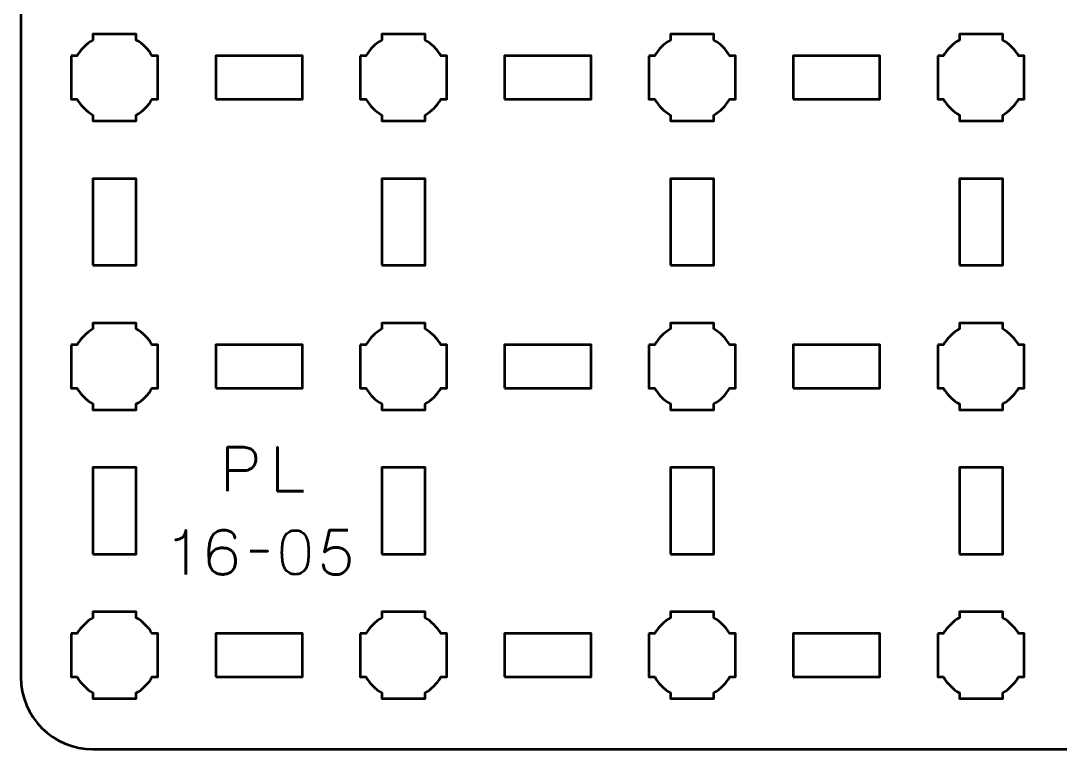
# Model space of a CAD drawing. Header units: centimetres. Extents: x -26.1 to 5.2, y -19.5 to -10.2.
# Drawn here: x -26.15 to -18.95, y -19.5 to -14.46 of the extents above; entities that cross this region are included whole.
import ezdxf

# ---------------------------------------------------------------- set-up
doc = ezdxf.new("R2010")
doc.units = ezdxf.units.CM
doc.header["$MEASUREMENT"] = 0
doc.layers.add('Layer 1', color=7, linetype='Continuous')

msp = doc.modelspace()

# ---------------------------------------------------------------- linework, layer by layer
at = {"layer": 'Layer 1', "color": 250, "lineweight": 53}
for points in [[(-24.8, -15), (-24.2, -15), (-24.2, -14.7), (-24.8, -14.7), (-24.8, -15)], [(-22.8, -15), (-22.2, -15), (-22.2, -14.7), (-22.8, -14.7), (-22.8, -15)], [(-20.8, -15), (-20.2, -15), (-20.2, -14.7), (-20.8, -14.7), (-20.8, -15)], [(-25.65, -16.15), (-25.35, -16.15), (-25.35, -15.55), (-25.65, -15.55), (-25.65, -16.15)], [(-23.65, -16.15), (-23.35, -16.15), (-23.35, -15.55), (-23.65, -15.55), (-23.65, -16.15)], [(-21.65, -16.15), (-21.35, -16.15), (-21.35, -15.55), (-21.65, -15.55), (-21.65, -16.15)], [(-19.65, -16.15), (-19.35, -16.15), (-19.35, -15.55), (-19.65, -15.55), (-19.65, -16.15)], [(-24.8, -17), (-24.2, -17), (-24.2, -16.7), (-24.8, -16.7), (-24.8, -17)], [(-22.8, -17), (-22.2, -17), (-22.2, -16.7), (-22.8, -16.7), (-22.8, -17)], [(-20.8, -17), (-20.2, -17), (-20.2, -16.7), (-20.8, -16.7), (-20.8, -17)], [(-25.65, -18.15), (-25.35, -18.15), (-25.35, -17.55), (-25.65, -17.55), (-25.65, -18.15)], [(-23.65, -18.15), (-23.35, -18.15), (-23.35, -17.55), (-23.65, -17.55), (-23.65, -18.15)], [(-21.65, -18.15), (-21.35, -18.15), (-21.35, -17.55), (-21.65, -17.55), (-21.65, -18.15)], [(-19.65, -18.15), (-19.35, -18.15), (-19.35, -17.55), (-19.65, -17.55), (-19.65, -18.15)], [(-24.8, -19), (-24.2, -19), (-24.2, -18.7), (-24.8, -18.7), (-24.8, -19)], [(-22.8, -19), (-22.2, -19), (-22.2, -18.7), (-22.8, -18.7), (-22.8, -19)], [(-20.8, -19), (-20.2, -19), (-20.2, -18.7), (-20.8, -18.7), (-20.8, -19)]]:
    msp.add_lwpolyline(points, close=True, dxfattribs=at)
msp.add_open_spline([(-26.15, -19), (-26.15, -19), (-26.15, -10.7), (-26.15, -10.7), (-26.15, -10.7), (-26.15, -10.42391), (-25.92609, -10.2), (-25.65, -10.2), (-25.65, -10.2), (-25.65, -10.2), (4.65, -10.2), (4.65, -10.2), (4.65, -10.2), (4.92609, -10.2), (5.15, -10.42391), (5.15, -10.7), (5.15, -10.7), (5.15, -10.7), (5.15, -19), (5.15, -19), (5.15, -19), (5.15, -19.27609), (4.92609, -19.5), (4.65, -19.5), (4.65, -19.5), (4.65, -19.5), (-25.65, -19.5), (-25.65, -19.5), (-25.65, -19.5), (-25.92609, -19.5), (-26.15, -19.27609), (-26.15, -19)], degree=3, knots=[0, 0, 0, 0, 0.125, 0.125, 0.125, 0.125, 0.25, 0.25, 0.25, 0.25, 0.375, 0.375, 0.375, 0.375, 0.5, 0.5, 0.5, 0.5, 0.625, 0.625, 0.625, 0.625, 0.75, 0.75, 0.75, 0.75, 0.875, 0.875, 0.875, 0.875, 1, 1, 1, 1], dxfattribs=at)
at = {"layer": 'Layer 1', "lineweight": 53}
for points in [[(-25.8, -14.7), (-25.8, -14.7), (-25.75985, -14.7), (-25.75985, -14.7), (-25.75985, -14.7), (-25.7335, -14.65447), (-25.69553, -14.6165), (-25.65, -14.59015), (-25.65, -14.59015), (-25.65, -14.59015), (-25.65, -14.55), (-25.65, -14.55), (-25.65, -14.55), (-25.65, -14.55), (-25.5, -14.55), (-25.5, -14.55), (-25.5, -14.55), (-25.5, -14.55), (-25.35, -14.55), (-25.35, -14.55), (-25.35, -14.55), (-25.35, -14.55), (-25.35, -14.59015), (-25.35, -14.59015), (-25.35, -14.59015), (-25.30447, -14.6165), (-25.2665, -14.65447), (-25.24015, -14.7), (-25.24015, -14.7), (-25.24015, -14.7), (-25.2, -14.7), (-25.2, -14.7), (-25.2, -14.7), (-25.2, -14.7), (-25.2, -14.85), (-25.2, -14.85), (-25.2, -14.85), (-25.2, -14.85), (-25.2, -15), (-25.2, -15), (-25.2, -15), (-25.2, -15), (-25.24015, -15), (-25.24015, -15), (-25.24015, -15), (-25.2665, -15.04553), (-25.30447, -15.0835), (-25.35, -15.10985), (-25.35, -15.10985), (-25.35, -15.10985), (-25.35, -15.15), (-25.35, -15.15), (-25.35, -15.15), (-25.35, -15.15), (-25.5, -15.15), (-25.5, -15.15), (-25.5, -15.15), (-25.5, -15.15), (-25.65, -15.15), (-25.65, -15.15), (-25.65, -15.15), (-25.65, -15.15), (-25.65, -15.10985), (-25.65, -15.10985), (-25.65, -15.10985), (-25.69553, -15.0835), (-25.7335, -15.04553), (-25.75985, -15), (-25.75985, -15), (-25.75985, -15), (-25.8, -15), (-25.8, -15), (-25.8, -15), (-25.8, -15), (-25.8, -14.85), (-25.8, -14.85), (-25.8, -14.85), (-25.8, -14.85), (-25.8, -14.7), (-25.8, -14.7)], [(-23.8, -14.7), (-23.8, -14.7), (-23.75985, -14.7), (-23.75985, -14.7), (-23.75985, -14.7), (-23.7335, -14.65447), (-23.69553, -14.6165), (-23.65, -14.59015), (-23.65, -14.59015), (-23.65, -14.59015), (-23.65, -14.55), (-23.65, -14.55), (-23.65, -14.55), (-23.65, -14.55), (-23.5, -14.55), (-23.5, -14.55), (-23.5, -14.55), (-23.5, -14.55), (-23.35, -14.55), (-23.35, -14.55), (-23.35, -14.55), (-23.35, -14.55), (-23.35, -14.59015), (-23.35, -14.59015), (-23.35, -14.59015), (-23.30447, -14.6165), (-23.2665, -14.65447), (-23.24015, -14.7), (-23.24015, -14.7), (-23.24015, -14.7), (-23.2, -14.7), (-23.2, -14.7), (-23.2, -14.7), (-23.2, -14.7), (-23.2, -14.85), (-23.2, -14.85), (-23.2, -14.85), (-23.2, -14.85), (-23.2, -15), (-23.2, -15), (-23.2, -15), (-23.2, -15), (-23.24015, -15), (-23.24015, -15), (-23.24015, -15), (-23.2665, -15.04553), (-23.30447, -15.0835), (-23.35, -15.10985), (-23.35, -15.10985), (-23.35, -15.10985), (-23.35, -15.15), (-23.35, -15.15), (-23.35, -15.15), (-23.35, -15.15), (-23.5, -15.15), (-23.5, -15.15), (-23.5, -15.15), (-23.5, -15.15), (-23.65, -15.15), (-23.65, -15.15), (-23.65, -15.15), (-23.65, -15.15), (-23.65, -15.10985), (-23.65, -15.10985), (-23.65, -15.10985), (-23.69553, -15.0835), (-23.7335, -15.04553), (-23.75985, -15), (-23.75985, -15), (-23.75985, -15), (-23.8, -15), (-23.8, -15), (-23.8, -15), (-23.8, -15), (-23.8, -14.85), (-23.8, -14.85), (-23.8, -14.85), (-23.8, -14.85), (-23.8, -14.7), (-23.8, -14.7)], [(-21.8, -14.7), (-21.8, -14.7), (-21.75985, -14.7), (-21.75985, -14.7), (-21.75985, -14.7), (-21.7335, -14.65447), (-21.69553, -14.6165), (-21.65, -14.59015), (-21.65, -14.59015), (-21.65, -14.59015), (-21.65, -14.55), (-21.65, -14.55), (-21.65, -14.55), (-21.65, -14.55), (-21.5, -14.55), (-21.5, -14.55), (-21.5, -14.55), (-21.5, -14.55), (-21.35, -14.55), (-21.35, -14.55), (-21.35, -14.55), (-21.35, -14.55), (-21.35, -14.59015), (-21.35, -14.59015), (-21.35, -14.59015), (-21.30447, -14.6165), (-21.2665, -14.65447), (-21.24015, -14.7), (-21.24015, -14.7), (-21.24015, -14.7), (-21.2, -14.7), (-21.2, -14.7), (-21.2, -14.7), (-21.2, -14.7), (-21.2, -14.85), (-21.2, -14.85), (-21.2, -14.85), (-21.2, -14.85), (-21.2, -15), (-21.2, -15), (-21.2, -15), (-21.2, -15), (-21.24015, -15), (-21.24015, -15), (-21.24015, -15), (-21.2665, -15.04553), (-21.30447, -15.0835), (-21.35, -15.10985), (-21.35, -15.10985), (-21.35, -15.10985), (-21.35, -15.15), (-21.35, -15.15), (-21.35, -15.15), (-21.35, -15.15), (-21.5, -15.15), (-21.5, -15.15), (-21.5, -15.15), (-21.5, -15.15), (-21.65, -15.15), (-21.65, -15.15), (-21.65, -15.15), (-21.65, -15.15), (-21.65, -15.10985), (-21.65, -15.10985), (-21.65, -15.10985), (-21.69553, -15.0835), (-21.7335, -15.04553), (-21.75985, -15), (-21.75985, -15), (-21.75985, -15), (-21.8, -15), (-21.8, -15), (-21.8, -15), (-21.8, -15), (-21.8, -14.85), (-21.8, -14.85), (-21.8, -14.85), (-21.8, -14.85), (-21.8, -14.7), (-21.8, -14.7)], [(-19.8, -14.7), (-19.8, -14.7), (-19.75985, -14.7), (-19.75985, -14.7), (-19.75985, -14.7), (-19.7335, -14.65447), (-19.69553, -14.6165), (-19.65, -14.59015), (-19.65, -14.59015), (-19.65, -14.59015), (-19.65, -14.55), (-19.65, -14.55), (-19.65, -14.55), (-19.65, -14.55), (-19.5, -14.55), (-19.5, -14.55), (-19.5, -14.55), (-19.5, -14.55), (-19.35, -14.55), (-19.35, -14.55), (-19.35, -14.55), (-19.35, -14.55), (-19.35, -14.59015), (-19.35, -14.59015), (-19.35, -14.59015), (-19.30447, -14.6165), (-19.2665, -14.65447), (-19.24015, -14.7), (-19.24015, -14.7), (-19.24015, -14.7), (-19.2, -14.7), (-19.2, -14.7), (-19.2, -14.7), (-19.2, -14.7), (-19.2, -14.85), (-19.2, -14.85), (-19.2, -14.85), (-19.2, -14.85), (-19.2, -15), (-19.2, -15), (-19.2, -15), (-19.2, -15), (-19.24015, -15), (-19.24015, -15), (-19.24015, -15), (-19.2665, -15.04553), (-19.30447, -15.0835), (-19.35, -15.10985), (-19.35, -15.10985), (-19.35, -15.10985), (-19.35, -15.15), (-19.35, -15.15), (-19.35, -15.15), (-19.35, -15.15), (-19.5, -15.15), (-19.5, -15.15), (-19.5, -15.15), (-19.5, -15.15), (-19.65, -15.15), (-19.65, -15.15), (-19.65, -15.15), (-19.65, -15.15), (-19.65, -15.10985), (-19.65, -15.10985), (-19.65, -15.10985), (-19.69553, -15.0835), (-19.7335, -15.04553), (-19.75985, -15), (-19.75985, -15), (-19.75985, -15), (-19.8, -15), (-19.8, -15), (-19.8, -15), (-19.8, -15), (-19.8, -14.85), (-19.8, -14.85), (-19.8, -14.85), (-19.8, -14.85), (-19.8, -14.7), (-19.8, -14.7)], [(-25.8, -16.7), (-25.8, -16.7), (-25.75985, -16.7), (-25.75985, -16.7), (-25.75985, -16.7), (-25.7335, -16.65447), (-25.69553, -16.6165), (-25.65, -16.59015), (-25.65, -16.59015), (-25.65, -16.59015), (-25.65, -16.55), (-25.65, -16.55), (-25.65, -16.55), (-25.65, -16.55), (-25.5, -16.55), (-25.5, -16.55), (-25.5, -16.55), (-25.5, -16.55), (-25.35, -16.55), (-25.35, -16.55), (-25.35, -16.55), (-25.35, -16.55), (-25.35, -16.59015), (-25.35, -16.59015), (-25.35, -16.59015), (-25.30447, -16.6165), (-25.2665, -16.65447), (-25.24015, -16.7), (-25.24015, -16.7), (-25.24015, -16.7), (-25.2, -16.7), (-25.2, -16.7), (-25.2, -16.7), (-25.2, -16.7), (-25.2, -16.85), (-25.2, -16.85), (-25.2, -16.85), (-25.2, -16.85), (-25.2, -17), (-25.2, -17), (-25.2, -17), (-25.2, -17), (-25.24015, -17), (-25.24015, -17), (-25.24015, -17), (-25.2665, -17.04553), (-25.30447, -17.0835), (-25.35, -17.10985), (-25.35, -17.10985), (-25.35, -17.10985), (-25.35, -17.15), (-25.35, -17.15), (-25.35, -17.15), (-25.35, -17.15), (-25.5, -17.15), (-25.5, -17.15), (-25.5, -17.15), (-25.5, -17.15), (-25.65, -17.15), (-25.65, -17.15), (-25.65, -17.15), (-25.65, -17.15), (-25.65, -17.10985), (-25.65, -17.10985), (-25.65, -17.10985), (-25.69553, -17.0835), (-25.7335, -17.04553), (-25.75985, -17), (-25.75985, -17), (-25.75985, -17), (-25.8, -17), (-25.8, -17), (-25.8, -17), (-25.8, -17), (-25.8, -16.85), (-25.8, -16.85), (-25.8, -16.85), (-25.8, -16.85), (-25.8, -16.7), (-25.8, -16.7)], [(-23.8, -16.7), (-23.8, -16.7), (-23.75985, -16.7), (-23.75985, -16.7), (-23.75985, -16.7), (-23.7335, -16.65447), (-23.69553, -16.6165), (-23.65, -16.59015), (-23.65, -16.59015), (-23.65, -16.59015), (-23.65, -16.55), (-23.65, -16.55), (-23.65, -16.55), (-23.65, -16.55), (-23.5, -16.55), (-23.5, -16.55), (-23.5, -16.55), (-23.5, -16.55), (-23.35, -16.55), (-23.35, -16.55), (-23.35, -16.55), (-23.35, -16.55), (-23.35, -16.59015), (-23.35, -16.59015), (-23.35, -16.59015), (-23.30447, -16.6165), (-23.2665, -16.65447), (-23.24015, -16.7), (-23.24015, -16.7), (-23.24015, -16.7), (-23.2, -16.7), (-23.2, -16.7), (-23.2, -16.7), (-23.2, -16.7), (-23.2, -16.85), (-23.2, -16.85), (-23.2, -16.85), (-23.2, -16.85), (-23.2, -17), (-23.2, -17), (-23.2, -17), (-23.2, -17), (-23.24015, -17), (-23.24015, -17), (-23.24015, -17), (-23.2665, -17.04553), (-23.30447, -17.0835), (-23.35, -17.10985), (-23.35, -17.10985), (-23.35, -17.10985), (-23.35, -17.15), (-23.35, -17.15), (-23.35, -17.15), (-23.35, -17.15), (-23.5, -17.15), (-23.5, -17.15), (-23.5, -17.15), (-23.5, -17.15), (-23.65, -17.15), (-23.65, -17.15), (-23.65, -17.15), (-23.65, -17.15), (-23.65, -17.10985), (-23.65, -17.10985), (-23.65, -17.10985), (-23.69553, -17.0835), (-23.7335, -17.04553), (-23.75985, -17), (-23.75985, -17), (-23.75985, -17), (-23.8, -17), (-23.8, -17), (-23.8, -17), (-23.8, -17), (-23.8, -16.85), (-23.8, -16.85), (-23.8, -16.85), (-23.8, -16.85), (-23.8, -16.7), (-23.8, -16.7)], [(-21.8, -16.7), (-21.8, -16.7), (-21.75985, -16.7), (-21.75985, -16.7), (-21.75985, -16.7), (-21.7335, -16.65447), (-21.69553, -16.6165), (-21.65, -16.59015), (-21.65, -16.59015), (-21.65, -16.59015), (-21.65, -16.55), (-21.65, -16.55), (-21.65, -16.55), (-21.65, -16.55), (-21.5, -16.55), (-21.5, -16.55), (-21.5, -16.55), (-21.5, -16.55), (-21.35, -16.55), (-21.35, -16.55), (-21.35, -16.55), (-21.35, -16.55), (-21.35, -16.59015), (-21.35, -16.59015), (-21.35, -16.59015), (-21.30447, -16.6165), (-21.2665, -16.65447), (-21.24015, -16.7), (-21.24015, -16.7), (-21.24015, -16.7), (-21.2, -16.7), (-21.2, -16.7), (-21.2, -16.7), (-21.2, -16.7), (-21.2, -16.85), (-21.2, -16.85), (-21.2, -16.85), (-21.2, -16.85), (-21.2, -17), (-21.2, -17), (-21.2, -17), (-21.2, -17), (-21.24015, -17), (-21.24015, -17), (-21.24015, -17), (-21.2665, -17.04553), (-21.30447, -17.0835), (-21.35, -17.10985), (-21.35, -17.10985), (-21.35, -17.10985), (-21.35, -17.15), (-21.35, -17.15), (-21.35, -17.15), (-21.35, -17.15), (-21.5, -17.15), (-21.5, -17.15), (-21.5, -17.15), (-21.5, -17.15), (-21.65, -17.15), (-21.65, -17.15), (-21.65, -17.15), (-21.65, -17.15), (-21.65, -17.10985), (-21.65, -17.10985), (-21.65, -17.10985), (-21.69553, -17.0835), (-21.7335, -17.04553), (-21.75985, -17), (-21.75985, -17), (-21.75985, -17), (-21.8, -17), (-21.8, -17), (-21.8, -17), (-21.8, -17), (-21.8, -16.85), (-21.8, -16.85), (-21.8, -16.85), (-21.8, -16.85), (-21.8, -16.7), (-21.8, -16.7)], [(-19.8, -16.7), (-19.8, -16.7), (-19.75985, -16.7), (-19.75985, -16.7), (-19.75985, -16.7), (-19.7335, -16.65447), (-19.69553, -16.6165), (-19.65, -16.59015), (-19.65, -16.59015), (-19.65, -16.59015), (-19.65, -16.55), (-19.65, -16.55), (-19.65, -16.55), (-19.65, -16.55), (-19.5, -16.55), (-19.5, -16.55), (-19.5, -16.55), (-19.5, -16.55), (-19.35, -16.55), (-19.35, -16.55), (-19.35, -16.55), (-19.35, -16.55), (-19.35, -16.59015), (-19.35, -16.59015), (-19.35, -16.59015), (-19.30447, -16.6165), (-19.2665, -16.65447), (-19.24015, -16.7), (-19.24015, -16.7), (-19.24015, -16.7), (-19.2, -16.7), (-19.2, -16.7), (-19.2, -16.7), (-19.2, -16.7), (-19.2, -16.85), (-19.2, -16.85), (-19.2, -16.85), (-19.2, -16.85), (-19.2, -17), (-19.2, -17), (-19.2, -17), (-19.2, -17), (-19.24015, -17), (-19.24015, -17), (-19.24015, -17), (-19.2665, -17.04553), (-19.30447, -17.0835), (-19.35, -17.10985), (-19.35, -17.10985), (-19.35, -17.10985), (-19.35, -17.15), (-19.35, -17.15), (-19.35, -17.15), (-19.35, -17.15), (-19.5, -17.15), (-19.5, -17.15), (-19.5, -17.15), (-19.5, -17.15), (-19.65, -17.15), (-19.65, -17.15), (-19.65, -17.15), (-19.65, -17.15), (-19.65, -17.10985), (-19.65, -17.10985), (-19.65, -17.10985), (-19.69553, -17.0835), (-19.7335, -17.04553), (-19.75985, -17), (-19.75985, -17), (-19.75985, -17), (-19.8, -17), (-19.8, -17), (-19.8, -17), (-19.8, -17), (-19.8, -16.85), (-19.8, -16.85), (-19.8, -16.85), (-19.8, -16.85), (-19.8, -16.7), (-19.8, -16.7)], [(-25.8, -18.7), (-25.8, -18.7), (-25.75985, -18.7), (-25.75985, -18.7), (-25.75985, -18.7), (-25.7335, -18.65447), (-25.69553, -18.6165), (-25.65, -18.59015), (-25.65, -18.59015), (-25.65, -18.59015), (-25.65, -18.55), (-25.65, -18.55), (-25.65, -18.55), (-25.65, -18.55), (-25.5, -18.55), (-25.5, -18.55), (-25.5, -18.55), (-25.5, -18.55), (-25.35, -18.55), (-25.35, -18.55), (-25.35, -18.55), (-25.35, -18.55), (-25.35, -18.59015), (-25.35, -18.59015), (-25.35, -18.59015), (-25.30447, -18.6165), (-25.2665, -18.65447), (-25.24015, -18.7), (-25.24015, -18.7), (-25.24015, -18.7), (-25.2, -18.7), (-25.2, -18.7), (-25.2, -18.7), (-25.2, -18.7), (-25.2, -18.85), (-25.2, -18.85), (-25.2, -18.85), (-25.2, -18.85), (-25.2, -19), (-25.2, -19), (-25.2, -19), (-25.2, -19), (-25.24015, -19), (-25.24015, -19), (-25.24015, -19), (-25.2665, -19.04553), (-25.30447, -19.0835), (-25.35, -19.10985), (-25.35, -19.10985), (-25.35, -19.10985), (-25.35, -19.15), (-25.35, -19.15), (-25.35, -19.15), (-25.35, -19.15), (-25.5, -19.15), (-25.5, -19.15), (-25.5, -19.15), (-25.5, -19.15), (-25.65, -19.15), (-25.65, -19.15), (-25.65, -19.15), (-25.65, -19.15), (-25.65, -19.10985), (-25.65, -19.10985), (-25.65, -19.10985), (-25.69553, -19.0835), (-25.7335, -19.04553), (-25.75985, -19), (-25.75985, -19), (-25.75985, -19), (-25.8, -19), (-25.8, -19), (-25.8, -19), (-25.8, -19), (-25.8, -18.85), (-25.8, -18.85), (-25.8, -18.85), (-25.8, -18.85), (-25.8, -18.7), (-25.8, -18.7)], [(-23.8, -18.7), (-23.8, -18.7), (-23.75985, -18.7), (-23.75985, -18.7), (-23.75985, -18.7), (-23.7335, -18.65447), (-23.69553, -18.6165), (-23.65, -18.59015), (-23.65, -18.59015), (-23.65, -18.59015), (-23.65, -18.55), (-23.65, -18.55), (-23.65, -18.55), (-23.65, -18.55), (-23.5, -18.55), (-23.5, -18.55), (-23.5, -18.55), (-23.5, -18.55), (-23.35, -18.55), (-23.35, -18.55), (-23.35, -18.55), (-23.35, -18.55), (-23.35, -18.59015), (-23.35, -18.59015), (-23.35, -18.59015), (-23.30447, -18.6165), (-23.2665, -18.65447), (-23.24015, -18.7), (-23.24015, -18.7), (-23.24015, -18.7), (-23.2, -18.7), (-23.2, -18.7), (-23.2, -18.7), (-23.2, -18.7), (-23.2, -18.85), (-23.2, -18.85), (-23.2, -18.85), (-23.2, -18.85), (-23.2, -19), (-23.2, -19), (-23.2, -19), (-23.2, -19), (-23.24015, -19), (-23.24015, -19), (-23.24015, -19), (-23.2665, -19.04553), (-23.30447, -19.0835), (-23.35, -19.10985), (-23.35, -19.10985), (-23.35, -19.10985), (-23.35, -19.15), (-23.35, -19.15), (-23.35, -19.15), (-23.35, -19.15), (-23.5, -19.15), (-23.5, -19.15), (-23.5, -19.15), (-23.5, -19.15), (-23.65, -19.15), (-23.65, -19.15), (-23.65, -19.15), (-23.65, -19.15), (-23.65, -19.10985), (-23.65, -19.10985), (-23.65, -19.10985), (-23.69553, -19.0835), (-23.7335, -19.04553), (-23.75985, -19), (-23.75985, -19), (-23.75985, -19), (-23.8, -19), (-23.8, -19), (-23.8, -19), (-23.8, -19), (-23.8, -18.85), (-23.8, -18.85), (-23.8, -18.85), (-23.8, -18.85), (-23.8, -18.7), (-23.8, -18.7)], [(-21.8, -18.7), (-21.8, -18.7), (-21.75985, -18.7), (-21.75985, -18.7), (-21.75985, -18.7), (-21.7335, -18.65447), (-21.69553, -18.6165), (-21.65, -18.59015), (-21.65, -18.59015), (-21.65, -18.59015), (-21.65, -18.55), (-21.65, -18.55), (-21.65, -18.55), (-21.65, -18.55), (-21.5, -18.55), (-21.5, -18.55), (-21.5, -18.55), (-21.5, -18.55), (-21.35, -18.55), (-21.35, -18.55), (-21.35, -18.55), (-21.35, -18.55), (-21.35, -18.59015), (-21.35, -18.59015), (-21.35, -18.59015), (-21.30447, -18.6165), (-21.2665, -18.65447), (-21.24015, -18.7), (-21.24015, -18.7), (-21.24015, -18.7), (-21.2, -18.7), (-21.2, -18.7), (-21.2, -18.7), (-21.2, -18.7), (-21.2, -18.85), (-21.2, -18.85), (-21.2, -18.85), (-21.2, -18.85), (-21.2, -19), (-21.2, -19), (-21.2, -19), (-21.2, -19), (-21.24015, -19), (-21.24015, -19), (-21.24015, -19), (-21.2665, -19.04553), (-21.30447, -19.0835), (-21.35, -19.10985), (-21.35, -19.10985), (-21.35, -19.10985), (-21.35, -19.15), (-21.35, -19.15), (-21.35, -19.15), (-21.35, -19.15), (-21.5, -19.15), (-21.5, -19.15), (-21.5, -19.15), (-21.5, -19.15), (-21.65, -19.15), (-21.65, -19.15), (-21.65, -19.15), (-21.65, -19.15), (-21.65, -19.10985), (-21.65, -19.10985), (-21.65, -19.10985), (-21.69553, -19.0835), (-21.7335, -19.04553), (-21.75985, -19), (-21.75985, -19), (-21.75985, -19), (-21.8, -19), (-21.8, -19), (-21.8, -19), (-21.8, -19), (-21.8, -18.85), (-21.8, -18.85), (-21.8, -18.85), (-21.8, -18.85), (-21.8, -18.7), (-21.8, -18.7)], [(-19.8, -18.7), (-19.8, -18.7), (-19.75985, -18.7), (-19.75985, -18.7), (-19.75985, -18.7), (-19.7335, -18.65447), (-19.69553, -18.6165), (-19.65, -18.59015), (-19.65, -18.59015), (-19.65, -18.59015), (-19.65, -18.55), (-19.65, -18.55), (-19.65, -18.55), (-19.65, -18.55), (-19.5, -18.55), (-19.5, -18.55), (-19.5, -18.55), (-19.5, -18.55), (-19.35, -18.55), (-19.35, -18.55), (-19.35, -18.55), (-19.35, -18.55), (-19.35, -18.59015), (-19.35, -18.59015), (-19.35, -18.59015), (-19.30447, -18.6165), (-19.2665, -18.65447), (-19.24015, -18.7), (-19.24015, -18.7), (-19.24015, -18.7), (-19.2, -18.7), (-19.2, -18.7), (-19.2, -18.7), (-19.2, -18.7), (-19.2, -18.85), (-19.2, -18.85), (-19.2, -18.85), (-19.2, -18.85), (-19.2, -19), (-19.2, -19), (-19.2, -19), (-19.2, -19), (-19.24015, -19), (-19.24015, -19), (-19.24015, -19), (-19.2665, -19.04553), (-19.30447, -19.0835), (-19.35, -19.10985), (-19.35, -19.10985), (-19.35, -19.10985), (-19.35, -19.15), (-19.35, -19.15), (-19.35, -19.15), (-19.35, -19.15), (-19.5, -19.15), (-19.5, -19.15), (-19.5, -19.15), (-19.5, -19.15), (-19.65, -19.15), (-19.65, -19.15), (-19.65, -19.15), (-19.65, -19.15), (-19.65, -19.10985), (-19.65, -19.10985), (-19.65, -19.10985), (-19.69553, -19.0835), (-19.7335, -19.04553), (-19.75985, -19), (-19.75985, -19), (-19.75985, -19), (-19.8, -19), (-19.8, -19), (-19.8, -19), (-19.8, -19), (-19.8, -18.85), (-19.8, -18.85), (-19.8, -18.85), (-19.8, -18.85), (-19.8, -18.7), (-19.8, -18.7)]]:
    msp.add_open_spline(points, degree=3, knots=[0, 0, 0, 0, 0.05, 0.05, 0.05, 0.05, 0.1, 0.1, 0.1, 0.1, 0.15, 0.15, 0.15, 0.15, 0.2, 0.2, 0.2, 0.2, 0.25, 0.25, 0.25, 0.25, 0.3, 0.3, 0.3, 0.3, 0.35, 0.35, 0.35, 0.35, 0.4, 0.4, 0.4, 0.4, 0.45, 0.45, 0.45, 0.45, 0.5, 0.5, 0.5, 0.5, 0.55, 0.55, 0.55, 0.55, 0.6, 0.6, 0.6, 0.6, 0.65, 0.65, 0.65, 0.65, 0.7, 0.7, 0.7, 0.7, 0.75, 0.75, 0.75, 0.75, 0.8, 0.8, 0.8, 0.8, 0.85, 0.85, 0.85, 0.85, 0.9, 0.9, 0.9, 0.9, 0.95, 0.95, 0.95, 0.95, 1, 1, 1, 1], dxfattribs=at)
at = {"layer": 'Layer 1', "color": 5, "lineweight": 53}
for points, knots in [([(-24.71762, -17.71432), (-24.71762, -17.71432), (-24.71762, -17.4091), (-24.71762, -17.4091), (-24.71762, -17.4091), (-24.71762, -17.4091), (-24.62025, -17.4091), (-24.62025, -17.4091), (-24.62025, -17.4091), (-24.60078, -17.40917), (-24.58477, -17.41136), (-24.57214, -17.41559), (-24.57214, -17.41559), (-24.55958, -17.41975), (-24.5497, -17.42554), (-24.54257, -17.43288), (-24.54257, -17.43288), (-24.53545, -17.44014), (-24.53037, -17.44847), (-24.52726, -17.45785), (-24.52726, -17.45785), (-24.52423, -17.46724), (-24.52247, -17.47704), (-24.52204, -17.48742), (-24.52204, -17.48742), (-24.52155, -17.49779), (-24.52275, -17.50795), (-24.52557, -17.51782), (-24.52557, -17.51782), (-24.52846, -17.5277), (-24.53333, -17.53666), (-24.54032, -17.54471), (-24.54032, -17.54471), (-24.54723, -17.55275), (-24.55661, -17.55917), (-24.5684, -17.5639), (-24.5684, -17.5639), (-24.58018, -17.56869), (-24.59478, -17.57109), (-24.61221, -17.57123), (-24.61221, -17.57123), (-24.61221, -17.57123), (-24.71762, -17.57123), (-24.71762, -17.57123), (-24.71762, -17.57123), (-24.71762, -17.57123), (-24.61221, -17.57123), (-24.61221, -17.57123), (-24.61221, -17.57123), (-24.59514, -17.57109), (-24.58067, -17.56869), (-24.56896, -17.5639), (-24.56896, -17.5639), (-24.55718, -17.55917), (-24.54779, -17.55275), (-24.54074, -17.54471), (-24.54074, -17.54471), (-24.53375, -17.53666), (-24.52874, -17.5277), (-24.52578, -17.51782), (-24.52578, -17.51782), (-24.52282, -17.50795), (-24.52155, -17.49779), (-24.52204, -17.48742), (-24.52204, -17.48742), (-24.52247, -17.47704), (-24.52423, -17.46724), (-24.5274, -17.45785), (-24.5274, -17.45785), (-24.53051, -17.44847), (-24.53573, -17.44014), (-24.54286, -17.43288), (-24.54286, -17.43288), (-24.55005, -17.42554), (-24.55993, -17.41975), (-24.57249, -17.41559), (-24.57249, -17.41559), (-24.58512, -17.41136), (-24.60099, -17.40917), (-24.62025, -17.4091), (-24.62025, -17.4091), (-24.62025, -17.4091), (-24.71762, -17.4091), (-24.71762, -17.4091), (-24.71762, -17.4091), (-24.71762, -17.4091), (-24.71762, -17.71432), (-24.71762, -17.71432)], [0, 0, 0, 0, 0.0454545, 0.0454545, 0.0454545, 0.0454545, 0.0909091, 0.0909091, 0.0909091, 0.0909091, 0.1363636, 0.1363636, 0.1363636, 0.1363636, 0.1818182, 0.1818182, 0.1818182, 0.1818182, 0.2272727, 0.2272727, 0.2272727, 0.2272727, 0.2727273, 0.2727273, 0.2727273, 0.2727273, 0.3181818, 0.3181818, 0.3181818, 0.3181818, 0.3636364, 0.3636364, 0.3636364, 0.3636364, 0.4090909, 0.4090909, 0.4090909, 0.4090909, 0.4545455, 0.4545455, 0.4545455, 0.4545455, 0.5, 0.5, 0.5, 0.5, 0.5454545, 0.5454545, 0.5454545, 0.5454545, 0.5909091, 0.5909091, 0.5909091, 0.5909091, 0.6363636, 0.6363636, 0.6363636, 0.6363636, 0.6818182, 0.6818182, 0.6818182, 0.6818182, 0.7272727, 0.7272727, 0.7272727, 0.7272727, 0.7727273, 0.7727273, 0.7727273, 0.7727273, 0.8181818, 0.8181818, 0.8181818, 0.8181818, 0.8636364, 0.8636364, 0.8636364, 0.8636364, 0.9090909, 0.9090909, 0.9090909, 0.9090909, 0.9545455, 0.9545455, 0.9545455, 0.9545455, 1, 1, 1, 1]), ([(-24.19312, -17.71432), (-24.19312, -17.71432), (-24.37134, -17.71432), (-24.37134, -17.71432), (-24.37134, -17.71432), (-24.37134, -17.71432), (-24.37134, -17.4091), (-24.37134, -17.4091), (-24.37134, -17.4091), (-24.37134, -17.4091), (-24.37134, -17.71432), (-24.37134, -17.71432), (-24.37134, -17.71432), (-24.37134, -17.71432), (-24.19312, -17.71432), (-24.19312, -17.71432)], [0, 0, 0, 0, 0.25, 0.25, 0.25, 0.25, 0.5, 0.5, 0.5, 0.5, 0.75, 0.75, 0.75, 0.75, 1, 1, 1, 1]), ([(-25.00739, -18.28963), (-25.00739, -18.28963), (-25.00739, -17.98441), (-25.00739, -17.98441), (-25.00739, -17.98441), (-25.00746, -17.99478), (-25.0093, -18.00367), (-25.01283, -18.01108), (-25.01283, -18.01108), (-25.01628, -18.01856), (-25.02087, -18.0247), (-25.02651, -18.02963), (-25.02651, -18.02963), (-25.03216, -18.03457), (-25.03823, -18.03852), (-25.04472, -18.04149), (-25.04472, -18.04149), (-25.05121, -18.04438), (-25.05749, -18.04657), (-25.06356, -18.04791), (-25.06356, -18.04791), (-25.06969, -18.04932), (-25.07492, -18.05017), (-25.07936, -18.05045), (-25.07936, -18.05045), (-25.07492, -18.05017), (-25.06969, -18.04932), (-25.06356, -18.04791), (-25.06356, -18.04791), (-25.05749, -18.04657), (-25.05121, -18.04438), (-25.04472, -18.04149), (-25.04472, -18.04149), (-25.03823, -18.03852), (-25.03216, -18.03457), (-25.02651, -18.02963), (-25.02651, -18.02963), (-25.02087, -18.0247), (-25.01628, -18.01856), (-25.01283, -18.01108), (-25.01283, -18.01108), (-25.0093, -18.00367), (-25.00746, -17.99478), (-25.00739, -17.98441), (-25.00739, -17.98441), (-25.00739, -17.98441), (-25.00739, -18.28963), (-25.00739, -18.28963)], [0, 0, 0, 0, 0.0833333, 0.0833333, 0.0833333, 0.0833333, 0.1666667, 0.1666667, 0.1666667, 0.1666667, 0.25, 0.25, 0.25, 0.25, 0.3333333, 0.3333333, 0.3333333, 0.3333333, 0.4166667, 0.4166667, 0.4166667, 0.4166667, 0.5, 0.5, 0.5, 0.5, 0.5833333, 0.5833333, 0.5833333, 0.5833333, 0.6666667, 0.6666667, 0.6666667, 0.6666667, 0.75, 0.75, 0.75, 0.75, 0.8333333, 0.8333333, 0.8333333, 0.8333333, 0.9166667, 0.9166667, 0.9166667, 0.9166667, 1, 1, 1, 1]), ([(-24.84526, -18.19777), (-24.84519, -18.18394), (-24.84294, -18.17145), (-24.83842, -18.16016), (-24.83842, -18.16016), (-24.83398, -18.14894), (-24.8277, -18.13928), (-24.81958, -18.13116), (-24.81958, -18.13116), (-24.81154, -18.12312), (-24.80201, -18.11691), (-24.79115, -18.11254), (-24.79115, -18.11254), (-24.78028, -18.10816), (-24.76836, -18.10598), (-24.75552, -18.1059), (-24.75552, -18.1059), (-24.74261, -18.10583), (-24.73054, -18.10746), (-24.71932, -18.1107), (-24.71932, -18.1107), (-24.7081, -18.11388), (-24.6983, -18.1191), (-24.68976, -18.1263), (-24.68976, -18.1263), (-24.68122, -18.13342), (-24.67452, -18.14288), (-24.66972, -18.15466), (-24.66972, -18.15466), (-24.66493, -18.16644), (-24.66246, -18.18076), (-24.66239, -18.19777), (-24.66239, -18.19777), (-24.66246, -18.21477), (-24.66493, -18.22909), (-24.66972, -18.24088), (-24.66972, -18.24088), (-24.67452, -18.25266), (-24.68122, -18.26211), (-24.68976, -18.26924), (-24.68976, -18.26924), (-24.6983, -18.27644), (-24.7081, -18.28166), (-24.71932, -18.28483), (-24.71932, -18.28483), (-24.73054, -18.28808), (-24.74261, -18.2897), (-24.75552, -18.28963), (-24.75552, -18.28963), (-24.76836, -18.28956), (-24.78014, -18.28737), (-24.79094, -18.283), (-24.79094, -18.283), (-24.80166, -18.27862), (-24.81097, -18.27241), (-24.81895, -18.2643), (-24.81895, -18.2643), (-24.82692, -18.25626), (-24.8332, -18.24659), (-24.83771, -18.2353), (-24.83771, -18.2353), (-24.8423, -18.22408), (-24.84477, -18.2116), (-24.84526, -18.19777), (-24.84526, -18.19777), (-24.84555, -18.19078), (-24.8459, -18.18246), (-24.84639, -18.17279), (-24.84639, -18.17279), (-24.84689, -18.16305), (-24.84717, -18.15247), (-24.84724, -18.14111), (-24.84724, -18.14111), (-24.84731, -18.12968), (-24.84696, -18.1179), (-24.84604, -18.10583), (-24.84604, -18.10583), (-24.84519, -18.0937), (-24.8435, -18.08177), (-24.84103, -18.06999), (-24.84103, -18.06999), (-24.83856, -18.05828), (-24.83503, -18.0472), (-24.83038, -18.03683), (-24.83038, -18.03683), (-24.82572, -18.02646), (-24.81972, -18.01729), (-24.81231, -18.00931), (-24.81231, -18.00931), (-24.80484, -18.00134), (-24.79573, -17.99506), (-24.78494, -17.99048), (-24.78494, -17.99048), (-24.77414, -17.98596), (-24.76137, -17.98363), (-24.74663, -17.98356), (-24.74663, -17.98356), (-24.73379, -17.98363), (-24.72292, -17.9849), (-24.71389, -17.98737), (-24.71389, -17.98737), (-24.70486, -17.98984), (-24.69745, -17.99316), (-24.69152, -17.99725), (-24.69152, -17.99725), (-24.68567, -18.00141), (-24.68101, -18.00593), (-24.67763, -18.01094), (-24.67763, -18.01094), (-24.67424, -18.01588), (-24.6717, -18.02089), (-24.67015, -18.0259), (-24.67015, -18.0259), (-24.66852, -18.0309), (-24.66747, -18.03556), (-24.66704, -18.03987), (-24.66704, -18.03987), (-24.66747, -18.03556), (-24.66852, -18.0309), (-24.67015, -18.0259), (-24.67015, -18.0259), (-24.6717, -18.02089), (-24.67424, -18.01588), (-24.67763, -18.01094), (-24.67763, -18.01094), (-24.68101, -18.00593), (-24.68567, -18.00141), (-24.69152, -17.99725), (-24.69152, -17.99725), (-24.69745, -17.99316), (-24.70486, -17.98984), (-24.71389, -17.98737), (-24.71389, -17.98737), (-24.72292, -17.9849), (-24.73379, -17.98363), (-24.74663, -17.98356), (-24.74663, -17.98356), (-24.76137, -17.98363), (-24.77414, -17.98596), (-24.78494, -17.99048), (-24.78494, -17.99048), (-24.79573, -17.99506), (-24.80484, -18.00134), (-24.81231, -18.00931), (-24.81231, -18.00931), (-24.81972, -18.01729), (-24.82572, -18.02646), (-24.83038, -18.03683), (-24.83038, -18.03683), (-24.83503, -18.0472), (-24.83856, -18.05828), (-24.84103, -18.06999), (-24.84103, -18.06999), (-24.8435, -18.08177), (-24.84519, -18.0937), (-24.84604, -18.10583), (-24.84604, -18.10583), (-24.84696, -18.1179), (-24.84731, -18.12968), (-24.84724, -18.14111), (-24.84724, -18.14111), (-24.84717, -18.15247), (-24.84689, -18.16305), (-24.84639, -18.17279), (-24.84639, -18.17279), (-24.8459, -18.18246), (-24.84555, -18.19078), (-24.84526, -18.19777), (-24.84526, -18.19777), (-24.84477, -18.2116), (-24.8423, -18.22408), (-24.83771, -18.2353), (-24.83771, -18.2353), (-24.8332, -18.24659), (-24.82692, -18.25626), (-24.81895, -18.2643), (-24.81895, -18.2643), (-24.81097, -18.27241), (-24.80166, -18.27862), (-24.79094, -18.283), (-24.79094, -18.283), (-24.78014, -18.28737), (-24.76836, -18.28956), (-24.75552, -18.28963), (-24.75552, -18.28963), (-24.74261, -18.2897), (-24.73054, -18.28808), (-24.71932, -18.28483), (-24.71932, -18.28483), (-24.7081, -18.28166), (-24.6983, -18.27644), (-24.68976, -18.26924), (-24.68976, -18.26924), (-24.68122, -18.26211), (-24.67452, -18.25266), (-24.66972, -18.24088), (-24.66972, -18.24088), (-24.66493, -18.22909), (-24.66246, -18.21477), (-24.66239, -18.19777), (-24.66239, -18.19777), (-24.66246, -18.18076), (-24.66493, -18.16644), (-24.66972, -18.15466), (-24.66972, -18.15466), (-24.67452, -18.14288), (-24.68122, -18.13342), (-24.68976, -18.1263), (-24.68976, -18.1263), (-24.6983, -18.1191), (-24.7081, -18.11388), (-24.71932, -18.1107), (-24.71932, -18.1107), (-24.73054, -18.10746), (-24.74261, -18.10583), (-24.75552, -18.1059), (-24.75552, -18.1059), (-24.76836, -18.10598), (-24.78028, -18.10816), (-24.79115, -18.11254), (-24.79115, -18.11254), (-24.80201, -18.11691), (-24.81154, -18.12312), (-24.81958, -18.13116), (-24.81958, -18.13116), (-24.8277, -18.13928), (-24.83398, -18.14894), (-24.83842, -18.16016), (-24.83842, -18.16016), (-24.84294, -18.17145), (-24.84519, -18.18394), (-24.84526, -18.19777)], [0, 0, 0, 0, 0.0172414, 0.0172414, 0.0172414, 0.0172414, 0.0344828, 0.0344828, 0.0344828, 0.0344828, 0.0517241, 0.0517241, 0.0517241, 0.0517241, 0.0689655, 0.0689655, 0.0689655, 0.0689655, 0.0862069, 0.0862069, 0.0862069, 0.0862069, 0.1034483, 0.1034483, 0.1034483, 0.1034483, 0.1206897, 0.1206897, 0.1206897, 0.1206897, 0.137931, 0.137931, 0.137931, 0.137931, 0.1551724, 0.1551724, 0.1551724, 0.1551724, 0.1724138, 0.1724138, 0.1724138, 0.1724138, 0.1896552, 0.1896552, 0.1896552, 0.1896552, 0.2068966, 0.2068966, 0.2068966, 0.2068966, 0.2241379, 0.2241379, 0.2241379, 0.2241379, 0.2413793, 0.2413793, 0.2413793, 0.2413793, 0.2586207, 0.2586207, 0.2586207, 0.2586207, 0.2758621, 0.2758621, 0.2758621, 0.2758621, 0.2931034, 0.2931034, 0.2931034, 0.2931034, 0.3103448, 0.3103448, 0.3103448, 0.3103448, 0.3275862, 0.3275862, 0.3275862, 0.3275862, 0.3448276, 0.3448276, 0.3448276, 0.3448276, 0.362069, 0.362069, 0.362069, 0.362069, 0.3793103, 0.3793103, 0.3793103, 0.3793103, 0.3965517, 0.3965517, 0.3965517, 0.3965517, 0.4137931, 0.4137931, 0.4137931, 0.4137931, 0.4310345, 0.4310345, 0.4310345, 0.4310345, 0.4482759, 0.4482759, 0.4482759, 0.4482759, 0.4655172, 0.4655172, 0.4655172, 0.4655172, 0.4827586, 0.4827586, 0.4827586, 0.4827586, 0.5, 0.5, 0.5, 0.5, 0.5172414, 0.5172414, 0.5172414, 0.5172414, 0.5344828, 0.5344828, 0.5344828, 0.5344828, 0.5517241, 0.5517241, 0.5517241, 0.5517241, 0.5689655, 0.5689655, 0.5689655, 0.5689655, 0.5862069, 0.5862069, 0.5862069, 0.5862069, 0.6034483, 0.6034483, 0.6034483, 0.6034483, 0.6206897, 0.6206897, 0.6206897, 0.6206897, 0.637931, 0.637931, 0.637931, 0.637931, 0.6551724, 0.6551724, 0.6551724, 0.6551724, 0.6724138, 0.6724138, 0.6724138, 0.6724138, 0.6896552, 0.6896552, 0.6896552, 0.6896552, 0.7068966, 0.7068966, 0.7068966, 0.7068966, 0.7241379, 0.7241379, 0.7241379, 0.7241379, 0.7413793, 0.7413793, 0.7413793, 0.7413793, 0.7586207, 0.7586207, 0.7586207, 0.7586207, 0.7758621, 0.7758621, 0.7758621, 0.7758621, 0.7931034, 0.7931034, 0.7931034, 0.7931034, 0.8103448, 0.8103448, 0.8103448, 0.8103448, 0.8275862, 0.8275862, 0.8275862, 0.8275862, 0.8448276, 0.8448276, 0.8448276, 0.8448276, 0.862069, 0.862069, 0.862069, 0.862069, 0.8793103, 0.8793103, 0.8793103, 0.8793103, 0.8965517, 0.8965517, 0.8965517, 0.8965517, 0.9137931, 0.9137931, 0.9137931, 0.9137931, 0.9310345, 0.9310345, 0.9310345, 0.9310345, 0.9482759, 0.9482759, 0.9482759, 0.9482759, 0.9655172, 0.9655172, 0.9655172, 0.9655172, 0.9827586, 0.9827586, 0.9827586, 0.9827586, 1, 1, 1, 1]), ([(-24.24879, -18.28963), (-24.23398, -18.28956), (-24.22121, -18.28695), (-24.21055, -18.28187), (-24.21055, -18.28187), (-24.19997, -18.27679), (-24.19115, -18.26952), (-24.1841, -18.26028), (-24.1841, -18.26028), (-24.17711, -18.25097), (-24.17161, -18.23996), (-24.16752, -18.22726), (-24.16752, -18.22726), (-24.16349, -18.21456), (-24.1606, -18.20066), (-24.15898, -18.18542), (-24.15898, -18.18542), (-24.15728, -18.17018), (-24.15644, -18.15416), (-24.15651, -18.13723), (-24.15651, -18.13723), (-24.15644, -18.12037), (-24.15728, -18.10435), (-24.15898, -18.08918), (-24.15898, -18.08918), (-24.1606, -18.07401), (-24.16349, -18.06004), (-24.16752, -18.04734), (-24.16752, -18.04734), (-24.17161, -18.03471), (-24.17711, -18.02371), (-24.1841, -18.01432), (-24.1841, -18.01432), (-24.19115, -18.00501), (-24.19997, -17.99774), (-24.21055, -17.99266), (-24.21055, -17.99266), (-24.22121, -17.98751), (-24.23398, -17.9849), (-24.24879, -17.98483), (-24.24879, -17.98483), (-24.26361, -17.9849), (-24.27638, -17.98751), (-24.28704, -17.99266), (-24.28704, -17.99266), (-24.29762, -17.99774), (-24.30644, -18.00501), (-24.31349, -18.01432), (-24.31349, -18.01432), (-24.32048, -18.02371), (-24.32598, -18.03471), (-24.33007, -18.04734), (-24.33007, -18.04734), (-24.3341, -18.06004), (-24.33699, -18.07401), (-24.33861, -18.08918), (-24.33861, -18.08918), (-24.3403, -18.10435), (-24.34115, -18.12037), (-24.34108, -18.13723), (-24.34108, -18.13723), (-24.34115, -18.15416), (-24.3403, -18.17018), (-24.33861, -18.18542), (-24.33861, -18.18542), (-24.33699, -18.20066), (-24.3341, -18.21456), (-24.33007, -18.22726), (-24.33007, -18.22726), (-24.32598, -18.23996), (-24.32048, -18.25097), (-24.31349, -18.26028), (-24.31349, -18.26028), (-24.30644, -18.26952), (-24.29762, -18.27679), (-24.28704, -18.28187), (-24.28704, -18.28187), (-24.27638, -18.28695), (-24.26361, -18.28956), (-24.24879, -18.28963)], [0, 0, 0, 0, 0.05, 0.05, 0.05, 0.05, 0.1, 0.1, 0.1, 0.1, 0.15, 0.15, 0.15, 0.15, 0.2, 0.2, 0.2, 0.2, 0.25, 0.25, 0.25, 0.25, 0.3, 0.3, 0.3, 0.3, 0.35, 0.35, 0.35, 0.35, 0.4, 0.4, 0.4, 0.4, 0.45, 0.45, 0.45, 0.45, 0.5, 0.5, 0.5, 0.5, 0.55, 0.55, 0.55, 0.55, 0.6, 0.6, 0.6, 0.6, 0.65, 0.65, 0.65, 0.65, 0.7, 0.7, 0.7, 0.7, 0.75, 0.75, 0.75, 0.75, 0.8, 0.8, 0.8, 0.8, 0.85, 0.85, 0.85, 0.85, 0.9, 0.9, 0.9, 0.9, 0.95, 0.95, 0.95, 0.95, 1, 1, 1, 1]), ([(-24.24879, -18.28963), (-24.23398, -18.28956), (-24.22121, -18.28695), (-24.21055, -18.28187), (-24.21055, -18.28187), (-24.19997, -18.27679), (-24.19115, -18.26952), (-24.1841, -18.26028), (-24.1841, -18.26028), (-24.17711, -18.25097), (-24.17161, -18.23996), (-24.16752, -18.22726), (-24.16752, -18.22726), (-24.16349, -18.21456), (-24.1606, -18.20066), (-24.15898, -18.18542), (-24.15898, -18.18542), (-24.15728, -18.17018), (-24.15644, -18.15416), (-24.15651, -18.13723), (-24.15651, -18.13723), (-24.15644, -18.12037), (-24.15728, -18.10435), (-24.15898, -18.08918), (-24.15898, -18.08918), (-24.1606, -18.07401), (-24.16349, -18.06004), (-24.16752, -18.04734), (-24.16752, -18.04734), (-24.17161, -18.03471), (-24.17711, -18.02371), (-24.1841, -18.01432), (-24.1841, -18.01432), (-24.19115, -18.00501), (-24.19997, -17.99774), (-24.21055, -17.99266), (-24.21055, -17.99266), (-24.22121, -17.98751), (-24.23398, -17.9849), (-24.24879, -17.98483), (-24.24879, -17.98483), (-24.26361, -17.9849), (-24.27638, -17.98751), (-24.28704, -17.99266), (-24.28704, -17.99266), (-24.29762, -17.99774), (-24.30644, -18.00501), (-24.31349, -18.01432), (-24.31349, -18.01432), (-24.32048, -18.02371), (-24.32598, -18.03471), (-24.33007, -18.04734), (-24.33007, -18.04734), (-24.3341, -18.06004), (-24.33699, -18.07401), (-24.33861, -18.08918), (-24.33861, -18.08918), (-24.3403, -18.10435), (-24.34115, -18.12037), (-24.34108, -18.13723), (-24.34108, -18.13723), (-24.34115, -18.15416), (-24.3403, -18.17018), (-24.33861, -18.18542), (-24.33861, -18.18542), (-24.33699, -18.20066), (-24.3341, -18.21456), (-24.33007, -18.22726), (-24.33007, -18.22726), (-24.32598, -18.23996), (-24.32048, -18.25097), (-24.31349, -18.26028), (-24.31349, -18.26028), (-24.30644, -18.26952), (-24.29762, -18.27679), (-24.28704, -18.28187), (-24.28704, -18.28187), (-24.27638, -18.28695), (-24.26361, -18.28956), (-24.24879, -18.28963)], [0, 0, 0, 0, 0.05, 0.05, 0.05, 0.05, 0.1, 0.1, 0.1, 0.1, 0.15, 0.15, 0.15, 0.15, 0.2, 0.2, 0.2, 0.2, 0.25, 0.25, 0.25, 0.25, 0.3, 0.3, 0.3, 0.3, 0.35, 0.35, 0.35, 0.35, 0.4, 0.4, 0.4, 0.4, 0.45, 0.45, 0.45, 0.45, 0.5, 0.5, 0.5, 0.5, 0.55, 0.55, 0.55, 0.55, 0.6, 0.6, 0.6, 0.6, 0.65, 0.65, 0.65, 0.65, 0.7, 0.7, 0.7, 0.7, 0.75, 0.75, 0.75, 0.75, 0.8, 0.8, 0.8, 0.8, 0.85, 0.85, 0.85, 0.85, 0.9, 0.9, 0.9, 0.9, 0.95, 0.95, 0.95, 0.95, 1, 1, 1, 1]), ([(-23.88473, -17.98441), (-23.88473, -17.98441), (-24.01173, -17.98441), (-24.01173, -17.98441), (-24.01173, -17.98441), (-24.01173, -17.98441), (-24.0456, -18.13596), (-24.0456, -18.13596), (-24.0456, -18.13596), (-24.03967, -18.13088), (-24.03403, -18.1263), (-24.02859, -18.12227), (-24.02859, -18.12227), (-24.02323, -18.11825), (-24.01759, -18.11487), (-24.01159, -18.11204), (-24.01159, -18.11204), (-24.00566, -18.10922), (-23.99889, -18.1071), (-23.99127, -18.10562), (-23.99127, -18.10562), (-23.98372, -18.10414), (-23.97469, -18.10336), (-23.96432, -18.10336), (-23.96432, -18.10336), (-23.95585, -18.10336), (-23.94738, -18.10449), (-23.93892, -18.10682), (-23.93892, -18.10682), (-23.93045, -18.10908), (-23.92241, -18.11254), (-23.91479, -18.11712), (-23.91479, -18.11712), (-23.9071, -18.12178), (-23.90032, -18.12757), (-23.8944, -18.13455), (-23.8944, -18.13455), (-23.8884, -18.14154), (-23.88367, -18.14972), (-23.88029, -18.1591), (-23.88029, -18.1591), (-23.87683, -18.16849), (-23.87507, -18.17914), (-23.875, -18.19099), (-23.875, -18.19099), (-23.87492, -18.19537), (-23.87542, -18.20087), (-23.87641, -18.20736), (-23.87641, -18.20736), (-23.87732, -18.21385), (-23.87902, -18.22091), (-23.88142, -18.22839), (-23.88142, -18.22839), (-23.88381, -18.23587), (-23.8872, -18.24328), (-23.8915, -18.25061), (-23.8915, -18.25061), (-23.89581, -18.25795), (-23.90131, -18.26465), (-23.90794, -18.27072), (-23.90794, -18.27072), (-23.91458, -18.27679), (-23.92262, -18.28166), (-23.932, -18.28533), (-23.932, -18.28533), (-23.94146, -18.28892), (-23.95254, -18.29083), (-23.96516, -18.2909), (-23.96516, -18.2909), (-23.98026, -18.29083), (-23.99296, -18.28921), (-24.00326, -18.28617), (-24.00326, -18.28617), (-24.01357, -18.28307), (-24.02196, -18.27905), (-24.02845, -18.27397), (-24.02845, -18.27397), (-24.03501, -18.26889), (-24.04009, -18.26331), (-24.04376, -18.25725), (-24.04376, -18.25725), (-24.04743, -18.25118), (-24.05018, -18.24511), (-24.05202, -18.23904), (-24.05202, -18.23904), (-24.05385, -18.23297), (-24.05526, -18.2274), (-24.05618, -18.22232), (-24.05618, -18.22232), (-24.05526, -18.2274), (-24.05385, -18.23297), (-24.05202, -18.23904), (-24.05202, -18.23904), (-24.05018, -18.24511), (-24.04743, -18.25118), (-24.04376, -18.25725), (-24.04376, -18.25725), (-24.04009, -18.26331), (-24.03501, -18.26889), (-24.02845, -18.27397), (-24.02845, -18.27397), (-24.02196, -18.27905), (-24.01357, -18.28307), (-24.00326, -18.28617), (-24.00326, -18.28617), (-23.99296, -18.28921), (-23.98026, -18.29083), (-23.96516, -18.2909), (-23.96516, -18.2909), (-23.95254, -18.29083), (-23.94146, -18.28892), (-23.932, -18.28533), (-23.932, -18.28533), (-23.92262, -18.28166), (-23.91458, -18.27679), (-23.90794, -18.27072), (-23.90794, -18.27072), (-23.90131, -18.26465), (-23.89581, -18.25795), (-23.8915, -18.25061), (-23.8915, -18.25061), (-23.8872, -18.24328), (-23.88381, -18.23587), (-23.88142, -18.22839), (-23.88142, -18.22839), (-23.87902, -18.22091), (-23.87732, -18.21385), (-23.87641, -18.20736), (-23.87641, -18.20736), (-23.87542, -18.20087), (-23.87492, -18.19537), (-23.875, -18.19099), (-23.875, -18.19099), (-23.87507, -18.17914), (-23.87683, -18.16849), (-23.88029, -18.1591), (-23.88029, -18.1591), (-23.88367, -18.14972), (-23.8884, -18.14154), (-23.8944, -18.13455), (-23.8944, -18.13455), (-23.90032, -18.12757), (-23.9071, -18.12178), (-23.91479, -18.11712), (-23.91479, -18.11712), (-23.92241, -18.11254), (-23.93045, -18.10908), (-23.93892, -18.10682), (-23.93892, -18.10682), (-23.94738, -18.10449), (-23.95585, -18.10336), (-23.96432, -18.10336), (-23.96432, -18.10336), (-23.97469, -18.10336), (-23.98372, -18.10414), (-23.99127, -18.10562), (-23.99127, -18.10562), (-23.99889, -18.1071), (-24.00566, -18.10922), (-24.01159, -18.11204), (-24.01159, -18.11204), (-24.01759, -18.11487), (-24.02323, -18.11825), (-24.02859, -18.12227), (-24.02859, -18.12227), (-24.03403, -18.1263), (-24.03967, -18.13088), (-24.0456, -18.13596), (-24.0456, -18.13596), (-24.0456, -18.13596), (-24.01173, -17.98441), (-24.01173, -17.98441), (-24.01173, -17.98441), (-24.01173, -17.98441), (-23.88473, -17.98441), (-23.88473, -17.98441)], [0, 0, 0, 0, 0.0227273, 0.0227273, 0.0227273, 0.0227273, 0.0454545, 0.0454545, 0.0454545, 0.0454545, 0.0681818, 0.0681818, 0.0681818, 0.0681818, 0.0909091, 0.0909091, 0.0909091, 0.0909091, 0.1136364, 0.1136364, 0.1136364, 0.1136364, 0.1363636, 0.1363636, 0.1363636, 0.1363636, 0.1590909, 0.1590909, 0.1590909, 0.1590909, 0.1818182, 0.1818182, 0.1818182, 0.1818182, 0.2045455, 0.2045455, 0.2045455, 0.2045455, 0.2272727, 0.2272727, 0.2272727, 0.2272727, 0.25, 0.25, 0.25, 0.25, 0.2727273, 0.2727273, 0.2727273, 0.2727273, 0.2954545, 0.2954545, 0.2954545, 0.2954545, 0.3181818, 0.3181818, 0.3181818, 0.3181818, 0.3409091, 0.3409091, 0.3409091, 0.3409091, 0.3636364, 0.3636364, 0.3636364, 0.3636364, 0.3863636, 0.3863636, 0.3863636, 0.3863636, 0.4090909, 0.4090909, 0.4090909, 0.4090909, 0.4318182, 0.4318182, 0.4318182, 0.4318182, 0.4545455, 0.4545455, 0.4545455, 0.4545455, 0.4772727, 0.4772727, 0.4772727, 0.4772727, 0.5, 0.5, 0.5, 0.5, 0.5227273, 0.5227273, 0.5227273, 0.5227273, 0.5454545, 0.5454545, 0.5454545, 0.5454545, 0.5681818, 0.5681818, 0.5681818, 0.5681818, 0.5909091, 0.5909091, 0.5909091, 0.5909091, 0.6136364, 0.6136364, 0.6136364, 0.6136364, 0.6363636, 0.6363636, 0.6363636, 0.6363636, 0.6590909, 0.6590909, 0.6590909, 0.6590909, 0.6818182, 0.6818182, 0.6818182, 0.6818182, 0.7045455, 0.7045455, 0.7045455, 0.7045455, 0.7272727, 0.7272727, 0.7272727, 0.7272727, 0.75, 0.75, 0.75, 0.75, 0.7727273, 0.7727273, 0.7727273, 0.7727273, 0.7954545, 0.7954545, 0.7954545, 0.7954545, 0.8181818, 0.8181818, 0.8181818, 0.8181818, 0.8409091, 0.8409091, 0.8409091, 0.8409091, 0.8636364, 0.8636364, 0.8636364, 0.8636364, 0.8863636, 0.8863636, 0.8863636, 0.8863636, 0.9090909, 0.9090909, 0.9090909, 0.9090909, 0.9318182, 0.9318182, 0.9318182, 0.9318182, 0.9545455, 0.9545455, 0.9545455, 0.9545455, 0.9772727, 0.9772727, 0.9772727, 0.9772727, 1, 1, 1, 1]), ([(-24.56121, -18.13003), (-24.56121, -18.13003), (-24.43802, -18.13003), (-24.43802, -18.13003), (-24.43802, -18.13003), (-24.43802, -18.13003), (-24.56121, -18.13003), (-24.56121, -18.13003)], [0, 0, 0, 0, 0.5, 0.5, 0.5, 0.5, 1, 1, 1, 1])]:
    msp.add_open_spline(points, degree=3, knots=knots, dxfattribs=at)

doc.saveas('drawing.dxf')
